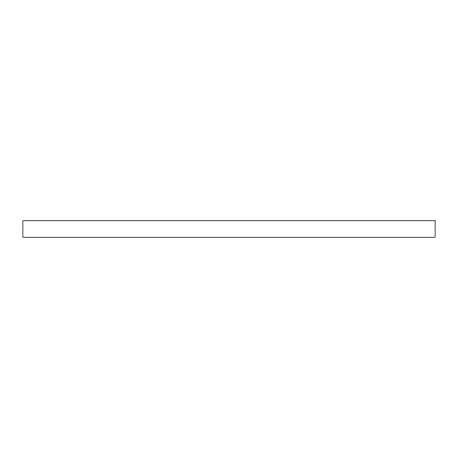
<?xml version="1.0" encoding="UTF-8"?>
<svg xmlns="http://www.w3.org/2000/svg" width="458" height="458" viewBox="0 0 458 458"><rect width="100%" height="100%" fill="white"/><g stroke="black" fill="none" stroke-linecap="round" stroke-linejoin="round"><path stroke-width="0.69" d="M435.1 220.756L22.9 220.756L22.9 237.244L435.1 237.244L435.1 220.756"/></g></svg>
